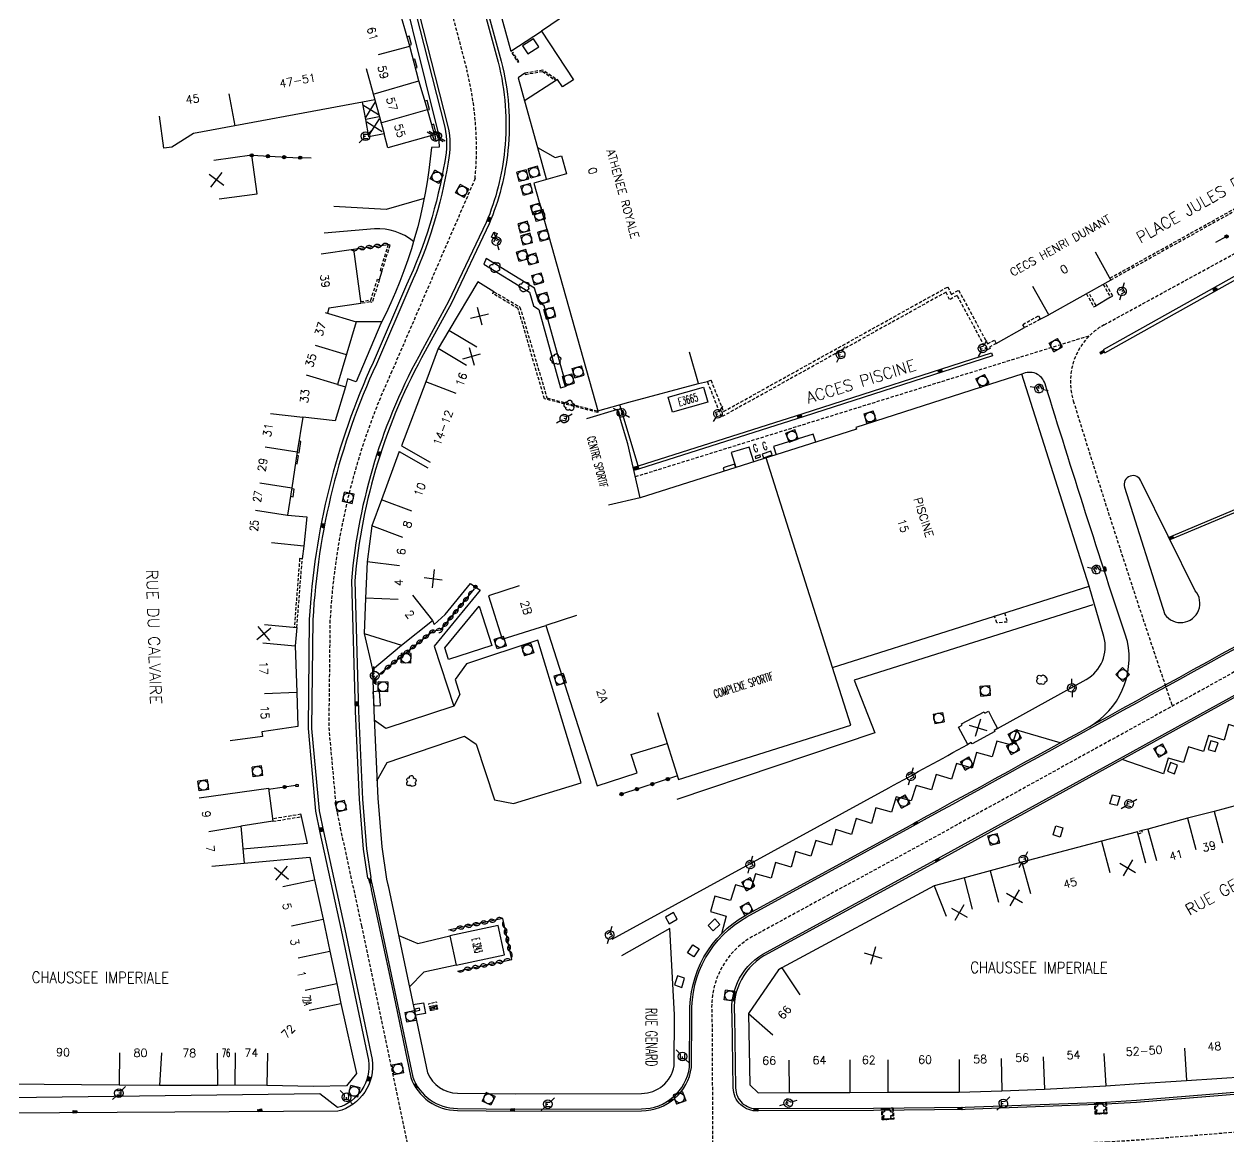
# Model space of a CAD drawing. Header units: millimetres. Extents: x 156998 to 158000, y 123000 to 124000.
# Drawn here: x 157526.2 to 157711.9, y 123499.2 to 123670.8 of the extents above; entities that cross this region are included whole.
import ezdxf
from ezdxf.enums import TextEntityAlignment as Align

# ---------------------------------------------------------------- set-up
doc = ezdxf.new("R2010")
doc.units = ezdxf.units.MM
doc.linetypes.add('DASHED', pattern=[0.75, 0.5, -0.25])
doc.layers.get('0').update_dxf_attribs({"linetype": 'CONTINUOUS'})
for name, color, linetype in [('W0001', 6, 'DASHED'), ('W0008', 7, 'CONTINUOUS'), ('W0100', 7, 'CONTINUOUS'), ('W0112', 1, 'DASHED'), ('W0300', 7, 'CONTINUOUS'), ('W0302', 3, 'CONTINUOUS'), ('W0310', 3, 'CONTINUOUS'), ('W0322', 7, 'CONTINUOUS'), ('W0330', 7, 'CONTINUOUS'), ('W0334', 7, 'CONTINUOUS'), ('W0400', 7, 'CONTINUOUS'), ('W0420', 7, 'CONTINUOUS'), ('W0471', 7, 'CONTINUOUS'), ('W0984', 7, 'CONTINUOUS'), ('W0989', 7, 'CONTINUOUS'), ('W0991', 7, 'CONTINUOUS'), ('W1102', 7, 'CONTINUOUS')]:
    doc.layers.add(name, color=color, linetype=linetype)
doc.styles.get("Standard").update_dxf_attribs({"font": 'romans.shx', "width": 0.85})

# ---------------------------------------------------------------- blocks, each defined once
blk = doc.blocks.new('t991o')
at = {"color": 0, "linetype": 'Continuous'}
for p, q in [((-1, 1), (1, -1)), ((-1, -1), (1, 1))]:
    blk.add_line(p, q, dxfattribs=at)
blk = doc.blocks.new('T300')
for p, q in [((-0.8, 0.51), (-0.86, 0.34)), ((-0.86, 0.34), (-0.86, 0.17)), ((-0.86, 0.17), (-0.74, 0.06)), ((-0.69, 0.63), (-0.8, 0.51)), ((-0.8, -0.06), (-0.74, 0.06)), ((-0.74, 0.06), (-0.69, 0.11)), ((-0.57, 0.69), (-0.69, 0.63)), ((-0.46, 0.69), (-0.57, 0.69)), ((-0.29, 0.63), (-0.46, 0.69)), ((-0.29, 0.63), (-0.17, 0.74)), ((-0.23, 0.57), (-0.29, 0.63)), ((-0.17, 0.74), (-0.06, 0.8)), ((-0.06, 0.8), (0.06, 0.8)), ((0.06, 0.8), (0.23, 0.74)), ((0.23, 0.74), (0.34, 0.63)), ((0.34, 0.63), (0.4, 0.51)), ((0.46, 0.46), (0.34, 0.46)), ((0.4, 0.51), (0.4, 0.46)), ((0.57, 0.4), (0.46, 0.46)), ((0.57, 0.4), (0.69, 0.29)), ((0.69, 0.29), (0.74, 0.17)), ((0.74, 0.06), (0.69, -0.17)), ((0.74, 0.17), (0.74, 0.06)), ((-0.8, -0.17), (-0.8, -0.06)), ((-0.8, -0.23), (-0.8, -0.17)), ((-0.74, -0.34), (-0.8, -0.23)), ((-0.69, -0.4), (-0.74, -0.34)), ((-0.51, -0.46), (-0.69, -0.4)), ((-0.4, -0.46), (-0.51, -0.46)), ((-0.4, -0.46), (-0.34, -0.46)), ((-0.34, -0.46), (-0.34, -0.4)), ((-0.34, -0.51), (-0.34, -0.46)), ((-0.29, -0.63), (-0.34, -0.51)), ((-0.17, -0.74), (-0.29, -0.63)), ((-0.06, -0.8), (-0.17, -0.74)), ((0.06, -0.8), (-0.06, -0.8)), ((0.17, -0.74), (0.06, -0.8)), ((0.23, -0.69), (0.17, -0.74)), ((0.29, -0.46), (0.23, -0.46)), ((0.29, -0.63), (0.23, -0.69)), ((0.46, -0.4), (0.29, -0.46)), ((0.34, -0.51), (0.29, -0.63)), ((0.34, -0.51), (0.34, -0.46)), ((0.57, -0.34), (0.46, -0.4)), ((0.63, -0.29), (0.57, -0.34)), ((0.69, -0.17), (0.63, -0.29))]:
    blk.add_line(p, q)
blk = doc.blocks.new('t310o')
at = {"color": 0, "linetype": 'Continuous'}
for centre, start, end in [((-0.5, 0.38), 216.8699, 323.1304), ((0.5, -0.37), 36.8699, 143.1303)]:
    blk.add_arc(centre, 0.625, start, end, dxfattribs=at)
blk = doc.blocks.new('t322o')
at = {"color": 0, "linetype": 'Continuous'}
for radius in [0.25, 0.15]:
    blk.add_circle((0, 0), radius, dxfattribs=at)
blk = doc.blocks.new('T400')
for p, q in [((-0.15, 0.3), (0.15, 0.3)), ((-0.15, -0.25), (-0.15, 0.3)), ((-0.15, 0.15), (0.15, 0.15)), ((-0.15, 0), (0.15, 0)), ((0.15, 0.3), (0.15, -0.25)), ((-0.15, -0.15), (0.15, -0.15)), ((-0.15, -0.25), (-0.15, -0.3)), ((-0.15, -0.3), (0.15, -0.3)), ((0.15, -0.3), (0.15, -0.25))]:
    blk.add_line(p, q)
blk = doc.blocks.new('T471')
for p, q in [((-0.333334, 0.333334), (-0.333334, -0.333334)), ((-0.333334, 0.333334), (0.333334, 0.333334)), ((-0.333334, 0), (0, 0)), ((0.500001, 0.500001), (1.000002, 1.000002)), ((-0.500001, -0.500001), (-1.000002, -1.000002)), ((-0.333334, -0.333334), (0.333334, -0.333334))]:
    blk.add_line(p, q)
blk.add_ellipse((0, 0), major_axis=(0.471405, 0.471405), ratio=1, start_param=5.4977871438, end_param=11.780972451)
blk = doc.blocks.new('T420')
for p, q in [((0.75, 0.75), (-0.75, 0.75)), ((-0.75, 0.75), (-0.75, -0.75)), ((0.75, 0.75), (0.75, -0.75)), ((0.75, -0.75), (-0.75, -0.75))]:
    blk.add_line(p, q)
blk.add_ellipse((0, 0), major_axis=(-0.53, 0.53), ratio=1, start_param=3.926991, end_param=10.210176)

msp = doc.modelspace()

# ---------------------------------------------------------------- linework, layer by layer
at = {"layer": 'W0001'}
for points in [[(157577.26, 123729.02), (157594.43, 123663.71, -0.08552), (157595.7, 123646.96), (157582.89, 123617.29, 0.094618), (157573.33, 123578.85), (157573.14, 123562.29), (157574.28, 123549.88), (157574.91, 123546.81), (157578.19, 123531.76), (157585.39, 123497.49, -0.393064)], [(157703.22, 123565.62, -0.007656), (157687.95, 123612.69, -0.357426), (157692.71, 123624.44), (157719.97, 123639.3), (157735.86, 123648.58, -0.31354), (157763.15, 123647.4, 0.20691), (157769.91, 123646.91, 0.007294), (157810.67, 123668.89, 0.537329)]]:
    msp.add_lwpolyline(points, format="xyb", dxfattribs=at)
for points in [[(157620.42, 123601.01), (157690.47, 123622.77)], [(157856.74, 123526.07), (157842.84, 123522.11), (157832.67, 123519.6), (157824.77, 123517.72), (157803.93, 123513.32), (157788.99, 123510.41), (157771.61, 123507.33), (157761.98, 123505.83), (157738.53, 123502.7), (157714.62, 123500.05), (157698.13, 123498.7), (157693.24, 123498.4), (157671.43, 123497.59), (157657.19, 123497.45), (157639.48, 123497.37), (157621.38, 123497.35), (157601.82, 123497.28), (157592.92, 123497.41), (157575.15, 123497.6), (157549.46, 123497.44), (157531.64, 123497.35), (157514.7, 123497.32), (157508.83, 123497.28), (157506.03, 123497.23)]]:
    msp.add_lwpolyline(points, dxfattribs=at)
at = {"layer": 'W0001', "flags": 128}
msp.add_lwpolyline([(157840.62, 123619.85, 0.001234), (157789.01, 123589.4), (157770.94, 123578.82, -0.224783), (157762.57, 123578.09), (157748.59, 123583.79, 0.217615), (157734.12, 123582.68), (157693.71, 123560.36), (157665, 123544.55), (157639.25, 123530.51, 0.312777), (157632.23, 123518.13), (157632.34, 123497.36)], format="xyb", dxfattribs=at)
at = {"layer": 'W0008'}
for points in [[(157582.48, 123690.51), (157591.52, 123655, -0.100514), (157591.56, 123649.51, -0.066719), (157585.66, 123630.34), (157580.49, 123618.36, 0.094676), (157570.69, 123578.94), (157570.5, 123562.18), (157571.67, 123549.49), (157572.33, 123546.27), (157575.61, 123531.21), (157579.84, 123511.12, -0.379767), (157574.52, 123503.14), (157549.43, 123502.99), (157531.62, 123502.9), (157514.68, 123502.88), (157509.09, 123502.84), (157506.1, 123503.14), (157504.5, 123503.47), (157503.45, 123503.85), (157497.86, 123506.14), (157492.98, 123507.9), (157481.57, 123512.67), (157460.34, 123522.05)], [(157591.86, 123692.11), (157599.25, 123664.94, -0.088679), (157600.26, 123651.36, -0.076093), (157597.42, 123640.21), (157591.61, 123628), (157587.58, 123620.59, 0.10633), (157576.64, 123584.96), (157577.21, 123564.81), (157577.83, 123551.26), (157578.45, 123543.58), (157579.14, 123539.07), (157579.28, 123539.1), (157579.66, 123537.48), (157579.7, 123537.3), (157582.85, 123522.47), (157585.8, 123508.35, 0.317805), (157592.97, 123503.29), (157601.85, 123503.15), (157621.36, 123503.22, 0.372279), (157629.08, 123509.92), (157629.13, 123518.08, -0.281184), (157637.6, 123533.13), (157662.81, 123546.92, 0.000457), (157732.83, 123585.48, -0.218901)], [(157586.23, 123637.27, 0.186424), (157580.21, 123639.2), (157572.41, 123638.56)], [(157690.43, 123562.45, 0.324524), (157696.29, 123575.61, -0.004729), (157683.6, 123615.33, 0.467352), (157680.03, 123616.8, 0.467352)], [(157714.06, 123505.86), (157697.71, 123504.52), (157692.95, 123504.22), (157671.3, 123503.43), (157657.15, 123503.28), (157639.33, 123503.21, -0.429677), (157635.52, 123506.75), (157635.34, 123517.88, -0.312777), (157640.75, 123527.75), (157666.51, 123541.8), (157695.23, 123557.61), (157735.64, 123579.93, -0.217549)]]:
    msp.add_lwpolyline(points, format="xyb", dxfattribs=at)
for points in [[(157587.86, 123643.9), (157581.99, 123642.18), (157573.91, 123642.68)], [(157580.58, 123554.11), (157582.16, 123556.92), (157594.09, 123560.99), (157595.88, 123559.76), (157598.71, 123551.17), (157601.63, 123550.62), (157612.06, 123553.78), (157605.39, 123575.8), (157594.4, 123572.15), (157592.63, 123569.72), (157593.36, 123567.41), (157592.41, 123565.6), (157581.92, 123562.16), (157580.15, 123563.45)], [(157583.93, 123530.25), (157586.9, 123529.01), (157591.8, 123530.18)], [(157592.78, 123525.67), (157587.81, 123524.58), (157585.61, 123522.32)]]:
    msp.add_lwpolyline(points, dxfattribs=at)
msp.add_lwpolyline([(157698.41, 123600.24, 0.998425), (157695.84, 123599.38), (157702.06, 123579.75, 1.043761), (157706.76, 123583.4)], format="xyb", close=True, dxfattribs=at)
at = {"layer": 'W0100'}
for points in [[(157589.41, 123653.72), (157589.39, 123653.85), (157589.39, 123653.96), (157588.35, 123657.62), (157587.04, 123662.05), (157585.64, 123667.38), (157583.74, 123673.94), (157581.85, 123680.42), (157582.04, 123680.47), (157580.74, 123685.64), (157579.37, 123690.82), (157574.52, 123689.6)], [(157602.63, 123678.76), (157598.73, 123675.62), (157601.22, 123666.64), (157605.97, 123669.71), (157610.86, 123662.21), (157609.17, 123661.11), (157608.42, 123662.26), (157608.42, 123662.26), (157603.35, 123658.97), (157605.34, 123651.77), (157608.05, 123650.24), (157609.02, 123650.5), (157609.81, 123647.68), (157604.78, 123646.28), (157614.61, 123611.13), (157619.43, 123612.48), (157630.14, 123615.37), (157628.79, 123620.18)], [(157589.41, 123653.72), (157582.24, 123651.71), (157581.66, 123653.85), (157579.34, 123653.42), (157578.85, 123656.09), (157578.36, 123658.75), (157552.27, 123653.93), (157548.93, 123651.82), (157547.71, 123651.65), (157547.02, 123656.6)], [(157556.24, 123643.84), (157562.1, 123644.64), (157561.26, 123650.56), (157555.41, 123649.76)], [(157571.97, 123635.36), (157576.96, 123636.08), (157578.09, 123627.71), (157573.17, 123627)], [(157691.31, 123635.69), (157693.75, 123631.32), (157684.17, 123625.96), (157681.73, 123630.32)], [(157598.61, 123629.52), (157596.13, 123631.05), (157591.66, 123623.52), (157590.02, 123620.75), (157588.09, 123615.61), (157584.37, 123605.76)], [(157572.6, 123626.33), (157577.39, 123624.89), (157574.5, 123615.22), (157575.7, 123614.85), (157574.13, 123609.59), (157569.13, 123610.18), (157568.29, 123604.84), (157567.44, 123599.3), (157566.8, 123595.09), (157569.74, 123594.83), (157569.3, 123590.3), (157564.32, 123590.78)], [(157602.51, 123584.15), (157597.75, 123582.62), (157599.9, 123575.93), (157606.59, 123578.08), (157614.53, 123553.34), (157620.68, 123555.32), (157619.79, 123558.14), (157625.32, 123559.88), (157627.08, 123554.31), (157653.66, 123562.71), (157650.84, 123571.6), (157690.39, 123584.14), (157680.03, 123616.8), (157675.18, 123615.25), (157654.44, 123608.61), (157654.52, 123608.34), (157649.55, 123606.75), (157621.17, 123597.74), (157619.26, 123606.07), (157617.66, 123611.37), (157612.88, 123609.92)], [(157584.37, 123605.76), (157588.76, 123603.24)], [(157584.02, 123604.9), (157581.27, 123597.42), (157579.76, 123593.43), (157579.08, 123587.87), (157578.83, 123582.29), (157578.6, 123576.83), (157584.38, 123575.03), (157589.15, 123578.81), (157589.38, 123578.2), (157591.09, 123579.74), (157595.01, 123584.55)], [(157584.02, 123604.9), (157588.41, 123602.37)], [(157563.25, 123578.22), (157568.23, 123577.77), (157567.97, 123574.94), (157568.21, 123567.76), (157568.39, 123562.46), (157562.81, 123561.65), (157562.9, 123560.96), (157557.95, 123560.28)], [(157724.06, 123548.15), (157722.66, 123552.95), (157722.44, 123552.88), (157722.4, 123553), (157717.35, 123551.5), (157713.49, 123550.39), (157709.69, 123549.35), (157705.57, 123548.32), (157699.45, 123546.66), (157700.76, 123541.83)], [(157553.17, 123551.48), (157563.84, 123552.98), (157564.52, 123547.86), (157559.58, 123547.09), (157560.1, 123541.41), (157570.2, 123542.34), (157570.94, 123538.85), (157572.26, 123532.78), (157573.32, 123527.85), (157574.38, 123522.83), (157575, 123519.76), (157577.4, 123508.99), (157575.86, 123507.06), (157570.79, 123506.98), (157563.59, 123507.14), (157558.68, 123507.16), (157556, 123507.11), (157547.05, 123507.14), (157540.84, 123507.18), (157523.43, 123507.32)], [(157699.11, 123541.4), (157697.86, 123546.24), (157692.31, 123544.81), (157680.03, 123541.56), (157675.13, 123540.23), (157676.44, 123535.4)], [(157672.43, 123534.32), (157671.15, 123539.15), (157666.5, 123537.92), (157666.48, 123537.92), (157643.03, 123525.29), (157642.5, 123524.95), (157637.86, 123518.24), (157638.07, 123507.21), (157639.38, 123505.99), (157644.14, 123506.02), (157653.51, 123506.06), (157659.35, 123506.07), (157665.12, 123506.11), (157670.37, 123506.12), (157676.93, 123506.28), (157683.52, 123506.56), (157692.94, 123507.09), (157697.34, 123507.38), (157705.41, 123507.88), (157714.75, 123508.49), (157724.91, 123509.42), (157730.95, 123510.04), (157730.44, 123515.01)]]:
    msp.add_lwpolyline(points, dxfattribs=at)
for points in [[(157603.03, 123667.42), (157603.83, 123666.18), (157605.51, 123667.3), (157604.71, 123668.54)], [(157631.6, 123612.49), (157626.13, 123610.95), (157625.49, 123613.28), (157630.95, 123614.82)], [(157639.73, 123604.05), (157639.65, 123604.36), (157638.87, 123604.13), (157638.95, 123603.82)], [(157641.49, 123604.36), (157641.31, 123604.92), (157639.99, 123604.49), (157640.17, 123603.93)], [(157580.43, 123569.16), (157580.45, 123569.72), (157580.15, 123569.73), (157580.13, 123569.17)], [(157579.95, 123567.85), (157580.09, 123565.67), (157581.11, 123565.74), (157580.98, 123567.91)], [(157670.24, 123562.39), (157670.79, 123562.68), (157670.69, 123562.87), (157674.21, 123564.73), (157674.3, 123564.56), (157674.85, 123564.85), (157675.55, 123563.5), (157676.28, 123562.17), (157675.73, 123561.88), (157675.83, 123561.7), (157672.33, 123559.81), (157672.22, 123560), (157671.67, 123559.71)], [(157599.27, 123531.78), (157591.8, 123530.18), (157592.78, 123525.67), (157600.25, 123527.27)], [(157586.41, 123518.87), (157586.48, 123518.58), (157587.19, 123518.74), (157587.12, 123519.03)]]:
    msp.add_lwpolyline(points, close=True, dxfattribs=at)
at = {"layer": 'W0112'}
for points in [[(157602.46, 123665.01), (157601.56, 123666.4), (157601.39, 123666.3), (157602.29, 123664.9)], [(157608.11, 123662.36), (157606.13, 123663.69), (157603.39, 123663.21), (157603.43, 123663.02), (157606.08, 123663.48), (157608, 123662.2)], [(157581.34, 123632.68), (157582.6, 123636.7), (157582.31, 123636.79), (157581.05, 123632.77)], [(157598.61, 123629.52), (157602.63, 123627.16), (157606.79, 123613.14), (157614.61, 123611.13), (157614.61, 123610.9), (157606.4, 123613.01), (157602.34, 123626.94), (157598.44, 123629.23)], [(157632.05, 123615.91), (157634.01, 123611.05), (157668.58, 123630.26), (157669.13, 123629.11), (157670.26, 123629.75), (157674.74, 123621.48), (157675.78, 123622.06), (157676.06, 123621.56), (157675.05, 123620.99), (157675.13, 123620.77), (157674.61, 123620.5), (157670.03, 123628.96), (157668.88, 123628.3), (157668.32, 123629.45), (157633.72, 123610.22), (157631.52, 123615.69)], [(157680.15, 123624.49), (157682.58, 123625.79), (157682.86, 123625.28), (157680.42, 123623.98)], [(157568.41, 123553.56), (157568.41, 123553.23), (157568.09, 123553.23), (157568.1, 123553.57)], [(157660.16, 123503.68), (157660.27, 123501.92), (157658.48, 123501.81), (157658.38, 123503.57)], [(157660.07, 123503.57), (157660.16, 123502.01), (157658.58, 123501.92), (157658.48, 123503.48)], [(157693.02, 123504.54), (157693.11, 123502.78), (157691.33, 123502.68), (157691.23, 123504.44)], [(157692.92, 123504.43), (157693.01, 123502.87), (157691.42, 123502.79), (157691.34, 123504.35)]]:
    msp.add_lwpolyline(points, close=True, dxfattribs=at)
for points in [[(157693.59, 123631.61), (157714.26, 123643.13), (157714.43, 123642.84), (157693.75, 123631.32)], [(157578.05, 123628.01), (157579.53, 123628.24), (157579.62, 123628.22), (157580.65, 123631.46), (157580.94, 123631.37), (157579.81, 123627.84), (157579.51, 123627.94), (157578.09, 123627.71)], [(157689.97, 123629.21), (157691.11, 123627.18), (157691.46, 123627.37), (157690.32, 123629.4)], [(157692.56, 123630.66), (157693.67, 123628.68), (157694.02, 123628.87), (157692.91, 123630.85)], [(157568.65, 123588.36), (157567.83, 123577.8)], [(157568.23, 123577.77), (157569.05, 123588.33), (157568.65, 123588.36)], [(157677.32, 123580), (157677.77, 123578.59), (157676.14, 123578.46), (157675.81, 123579.52)], [(157564.52, 123547.86), (157568.92, 123548.58), (157568.86, 123548.95), (157564.47, 123548.23)], [(157697.94, 123545.94), (157698.61, 123546.12), (157698.52, 123546.42), (157697.86, 123546.24)]]:
    msp.add_lwpolyline(points, dxfattribs=at)
at = {"layer": 'W0302'}
msp.add_lwpolyline([(157690.97, 123581.23), (157654.16, 123569.64), (157657.36, 123561.51), (157626.82, 123551.23)], dxfattribs=at)
at = {"layer": 'W0310'}
for points in [[(157576.96, 123636.08), (157582.31, 123636.79)], [(157580.8, 123570.46), (157589.23, 123577.21), (157590.43, 123577.37), (157595.62, 123583.73)], [(157592.98, 123524.77), (157601.35, 123526.56), (157599.97, 123532.88), (157591.62, 123531.09)]]:
    msp.add_lwpolyline(points, dxfattribs=at)
at = {"layer": 'W0322'}
for points in [[(157561.26, 123650.56), (157567.59, 123650.2), (157570.43, 123650.19)], [(157711.59, 123638.04), (157709.87, 123637.11)], [(157630.14, 123615.37), (157631.52, 123615.69)], [(157595.01, 123584.55), (157596.51, 123583.52)], [(157563.86, 123552.8), (157568.09, 123553.41)], [(157626.91, 123554.85), (157618.11, 123552)]]:
    msp.add_lwpolyline(points, dxfattribs=at)
at = {"layer": 'W0330', "flags": 128}
msp.add_lwpolyline([(157573.17, 123627), (157572.94, 123626.23)], dxfattribs=at)
at = {"layer": 'W0334'}
for p, q in [((157682.86, 123625.28), (157684.17, 123625.96)), ((157676.06, 123621.56), (157680.42, 123623.98))]:
    msp.add_line(p, q, dxfattribs=at)
for points in [[(157555.56, 123792.75), (157562.79, 123764.59), (157571.33, 123731.7), (157582, 123690.39), (157591.04, 123654.88, -0.100182), (157591.02, 123649.61, -0.066741), (157585.15, 123630.56), (157579.98, 123618.59, 0.094688), (157570.14, 123578.96), (157569.95, 123562.16), (157571.12, 123549.41), (157571.79, 123546.15), (157575.07, 123531.09), (157579.29, 123511.02, -0.373216), (157574.51, 123503.71)], [(157592.44, 123691.88), (157599.74, 123665.07, -0.088702), (157600.76, 123651.31, -0.076162), (157597.87, 123640), (157592.06, 123627.77), (157588.02, 123620.35, 0.106257), (157577.14, 123584.95), (157577.71, 123564.83), (157578.33, 123551.29), (157578.95, 123543.64), (157579.63, 123539.18), (157579.57, 123539.17), (157579.95, 123537.55), (157579.99, 123537.37), (157583.14, 123522.53), (157586.09, 123508.43, 0.317138), (157592.97, 123503.59), (157601.85, 123503.45), (157621.36, 123503.52, 0.371505), (157628.78, 123509.94), (157628.83, 123518.07, -0.281225), (157637.46, 123533.38), (157662.67, 123547.18, 0.000457), (157732.69, 123585.74, -0.218901)], [(157580.65, 123685.97), (157581.97, 123686.32), (157590.08, 123653.75), (157590.17, 123651.79), (157588.98, 123651.78, -0.095915), (157581.19, 123624.61), (157577.35, 123615.64), (157576.04, 123616.11), (157575.7, 123614.85)], [(157676.28, 123562.17), (157689.92, 123569.74, 0.350175), (157692.65, 123576.37), (157690.39, 123584.14)], [(157735.79, 123579.66), (157695.38, 123557.33), (157666.66, 123541.52), (157640.9, 123527.48, 0.312777), (157635.69, 123517.87), (157635.69, 123517.87), (157635.87, 123506.75, 0.430682), (157639.32, 123503.56), (157657.15, 123503.63), (157671.29, 123503.78), (157692.93, 123504.57), (157697.69, 123504.87), (157714.02, 123506.21)], [(157579.9, 123571.25), (157580.08, 123564.92), (157580.7, 123551.44), (157581.31, 123543.91), (157582.07, 123538.94), (157582.26, 123538.09), (157582.31, 123537.89), (157585.46, 123523.02), (157588.38, 123509.09, 0.309872), (157592.99, 123505.96), (157601.87, 123505.83), (157621.36, 123505.9, 0.36324), (157626.4, 123510.14), (157626.45, 123518.03), (157625.71, 123531.31), (157618.28, 123527.12)], [(157616.84, 123529.68), (157634.22, 123539.19), (157659.48, 123553, 0.000077), (157671.67, 123559.71, -0.218914)]]:
    msp.add_lwpolyline(points, format="xyb", dxfattribs=at)
for points in [[(157585.59, 123667.56), (157585.9, 123667.65), (157585.52, 123668.94), (157585.21, 123668.85)], [(157586.51, 123664.05), (157586.75, 123664.11), (157586.42, 123665.39), (157586.18, 123665.33)], [(157603.39, 123663.21), (157602.34, 123662.5), (157603.35, 123658.97)], [(157588.37, 123657.56), (157588.66, 123657.64), (157588.33, 123659.02), (157587.97, 123658.91)], [(157589.33, 123654.18), (157589.62, 123654.26), (157589.35, 123655.38), (157589.01, 123655.28)], [(157605.34, 123651.77), (157606.67, 123646.91)], [(157581.34, 123632.68), (157580.94, 123631.37)], [(157756.64, 123630.54), (157747.83, 123617.2), (157741.95, 123608.42), (157741.38, 123607.71), (157740.79, 123607.37), (157739.64, 123606.7), (157702.85, 123591.24)], [(157693.67, 123628.68), (157691.46, 123627.37)], [(157581.34, 123624.9), (157577.39, 123624.89)], [(157620.09, 123602.45), (157620.92, 123602.7), (157646.31, 123610.76), (157675.33, 123620.12), (157675.48, 123619.65), (157646.46, 123610.29), (157621.06, 123602.22), (157620.2, 123601.97)], [(157620.84, 123602.68), (157618, 123612.08)], [(157648.24, 123606.34), (157647.85, 123607.57), (157641.72, 123605.65), (157642.12, 123604.39)], [(157739.45, 123607.09), (157702.68, 123591.63)], [(157568.27, 123604.71), (157568.58, 123604.66), (157568.86, 123606.45), (157568.55, 123606.5)], [(157638.68, 123603.3), (157637.95, 123605.57), (157635.2, 123604.72), (157635.93, 123602.43)], [(157568.01, 123603.01), (157568.28, 123602.97), (157568.48, 123604.23), (157568.2, 123604.28)], [(157635.9, 123602.42), (157635.73, 123602.93), (157633.96, 123602.37), (157634.13, 123601.85)], [(157567.24, 123597.98), (157567.65, 123597.92), (157567.79, 123599.06), (157567.41, 123599.11)], [(157569.3, 123590.3), (157569.05, 123588.33)], [(157596.51, 123583.52), (157589.39, 123574.85), (157592.41, 123565.6)], [(157732.13, 123577.64), (157733.58, 123574.76), (157732.9, 123572.32), (157730.5, 123573.04), (157729.72, 123570.67), (157727.4, 123571.34), (157726.69, 123568.91), (157724.31, 123569.65), (157723.54, 123567.17), (157721.18, 123567.91), (157720.46, 123565.46), (157718.08, 123566.21), (157717.35, 123563.8), (157714.97, 123564.47), (157714.25, 123562.09), (157711.86, 123562.77), (157711.19, 123560.35), (157708.8, 123561.09), (157708.03, 123558.64), (157705.7, 123559.33), (157704.93, 123556.91), (157702.58, 123557.61), (157701.88, 123555.2), (157695.46, 123557.38)], [(157578.6, 123576.83), (157579.9, 123571.25), (157584.38, 123575.03)], [(157685.94, 123559.97), (157679.24, 123561.92), (157678.48, 123559.61), (157676.16, 123560.21), (157675.45, 123557.79), (157673.03, 123558.49), (157672.33, 123556.06), (157669.94, 123556.75), (157669.17, 123554.38), (157666.81, 123555.06), (157666.09, 123552.74), (157663.71, 123553.37), (157662.96, 123551), (157660.64, 123551.66), (157659.9, 123549.26), (157657.48, 123549.95), (157656.84, 123547.54), (157654.45, 123548.28), (157653.77, 123545.85), (157651.34, 123546.58), (157650.64, 123544.16), (157648.27, 123544.9), (157647.5, 123542.49), (157645.12, 123543.21), (157644.42, 123540.78), (157642.04, 123541.52), (157641.37, 123539.09), (157638.96, 123539.78), (157638.25, 123537.38), (157635.84, 123538.05), (157635.07, 123535.66), (157632.66, 123536.33), (157631.99, 123533.95), (157634.43, 123533.25), (157633.69, 123530.52)], [(157568.91, 123548.58), (157569.82, 123544.46), (157559.9, 123543.55)], [(157699.45, 123546.66), (157698.52, 123546.42)], [(157675.13, 123540.23), (157671.15, 123539.15)], [(157586.18, 123519.6), (157587.77, 123519.89), (157588.07, 123518.25), (157586.52, 123517.97)], [(157574.51, 123503.71), (157571.77, 123505.86), (157512.15, 123505.09), (157509.37, 123503.37), (157509.12, 123503.37), (157506.18, 123503.67), (157504.64, 123503.99), (157503.64, 123504.35), (157498.05, 123506.64), (157493.17, 123508.4), (157481.78, 123513.16), (157481.57, 123512.67)]]:
    msp.add_lwpolyline(points, dxfattribs=at)
for points in [[(157692.81, 123620.11), (157709.6, 123629.52), (157727.5, 123639.51), (157744.9, 123649.19), (157762.15, 123658.81), (157761.9, 123659.26), (157744.65, 123649.65), (157727.25, 123639.97), (157709.35, 123629.97), (157692.56, 123620.57)], [(157598.76, 123637.67), (157598.23, 123637.91), (157598.59, 123638.73), (157599.12, 123638.49)], [(157609.8, 123614.95), (157606.35, 123627.37), (157605.53, 123627.92), (157604.87, 123630.06), (157597.43, 123634.64), (157597.06, 123633.76), (157604.08, 123629.44), (157604.73, 123627.33), (157605.54, 123626.79), (157608.9, 123614.7)], [(157591.02, 123574.59), (157596.34, 123581.01), (157598.29, 123574.98), (157591.61, 123572.79)], [(157709.17, 123560.29), (157708.73, 123558.93), (157709.85, 123558.6), (157710.29, 123559.96)], [(157702.93, 123556.92), (157702.45, 123555.57), (157703.56, 123555.17), (157704.04, 123556.52)], [(157694.73, 123550.3), (157693.6, 123550.57), (157693.97, 123551.95), (157695.11, 123551.68)], [(157684.83, 123545.76), (157685.23, 123547.17), (157686.34, 123546.85), (157685.94, 123545.44)], [(157626.88, 123532.78), (157626.3, 123533.78), (157625.06, 123533.07), (157625.63, 123532.07)], [(157633.45, 123531.96), (157632.41, 123530.97), (157631.63, 123531.81), (157632.67, 123532.8)], [(157630.25, 123528.18), (157629.44, 123526.94), (157628.46, 123527.57), (157629.27, 123528.81)], [(157626.9, 123524.03), (157626.47, 123522.64), (157627.58, 123522.26), (157628.01, 123523.66)]]:
    msp.add_lwpolyline(points, close=True, dxfattribs=at)
at = {"layer": 'W1102'}
for p, q in [((157610.1, 123672.52), (157605.97, 123669.71)), ((157580.8, 123666.11), (157585.64, 123667.38)), ((157579.99, 123659.96), (157587.04, 123662.05)), ((157557.74, 123660.02), (157558.65, 123655.11)), ((157580.23, 123659.09), (157578.36, 123658.75)), ((157581.19, 123655.59), (157588.35, 123657.62)), ((157580.94, 123656.48), (157578.85, 123656.09)), ((157595.96, 123620.97), (157591.66, 123623.52)), ((157575.87, 123619.8), (157571.08, 123621.23)), ((157594.38, 123618.16), (157590.02, 123620.75)), ((157574.5, 123615.22), (157569.71, 123616.65)), ((157592.77, 123613.85), (157588.09, 123615.61)), ((157564.16, 123610.76), (157569.13, 123610.18)), ((157563.35, 123605.62), (157568.29, 123604.84)), ((157650.84, 123571.6), (157640.58, 123603.9)), ((157562.5, 123600.05), (157567.44, 123599.3)), ((157621.17, 123597.74), (157616.3, 123596.62)), ((157561.86, 123595.84), (157566.8, 123595.09)), ((157585.96, 123595.69), (157581.27, 123597.42)), ((157584.57, 123591.61), (157579.76, 123593.43)), ((157584.06, 123587.26), (157579.08, 123587.87)), ((157586.04, 123582.73), (157589.15, 123578.81)), ((157583.82, 123582.06), (157578.83, 123582.29)), ((157611.36, 123579.61), (157606.59, 123578.08)), ((157562.99, 123575.4), (157567.97, 123574.94)), ((157563.22, 123567.59), (157568.21, 123567.76)), ((157623.81, 123564.65), (157625.32, 123559.88)), ((157709.69, 123549.35), (157710.96, 123544.52)), ((157705.57, 123548.32), (157706.83, 123543.49)), ((157554.64, 123546.31), (157559.58, 123547.09)), ((157692.31, 123544.81), (157693.58, 123539.97)), ((157555.12, 123540.95), (157560.1, 123541.41)), ((157680.03, 123541.56), (157681.33, 123536.73)), ((157566.05, 123537.8), (157570.94, 123538.85)), ((157666.48, 123537.92), (157668.34, 123533.24)), ((157567.38, 123531.72), (157572.26, 123532.78)), ((157568.43, 123526.8), (157573.32, 123527.85)), ((157643.03, 123525.29), (157645.77, 123521.09)), ((157569.48, 123521.8), (157574.38, 123522.83)), ((157570.1, 123518.76), (157575, 123519.76)), ((157637.86, 123518.24), (157641.63, 123514.95)), ((157540.87, 123512.18), (157540.84, 123507.18)), ((157547.36, 123512.14), (157547.05, 123507.14)), ((157558.71, 123512.16), (157558.68, 123507.16)), ((157563.69, 123512.13), (157563.59, 123507.14)), ((157705.08, 123512.87), (157705.41, 123507.88)), ((157555.91, 123512.11), (157556, 123507.11)), ((157644.11, 123511.02), (157644.14, 123506.02)), ((157653.49, 123511.06), (157653.51, 123506.06)), ((157659.33, 123511.07), (157659.35, 123506.07)), ((157670.35, 123511.12), (157670.37, 123506.12)), ((157676.81, 123511.28), (157676.93, 123506.28)), ((157683.3, 123511.56), (157683.52, 123506.56)), ((157692.66, 123512.08), (157692.94, 123507.09))]:
    msp.add_line(p, q, dxfattribs=at)
msp.add_lwpolyline([(157578.91, 123663.92), (157580.23, 123659.09), (157581.66, 123653.85)], dxfattribs=at)

# ---------------------------------------------------------------- block references
at = {"layer": 'W0300'}
for p, rotation in [((157598.73, 123633.23), 247.415155489518), ((157603.21, 123630.24), 247.415155489518), ((157608.09, 123619.16), 165.594965950484), ((157610.17, 123612.03), 165.594965950484), ((157682.99, 123569.69), 217.484529035582), ((157585.88, 123553.93), 302.945188592813), ((157659.32, 123502.74), 93.45901788259947), ((157692.17, 123503.61), 93.15765293209515)]:
    msp.add_blockref('T300', p, dxfattribs=dict(at, rotation=rotation))
at = {"layer": 'W0310'}
for p, rotation in [((157578.84, 123636.33), 7.630290246559023), ((157580.08, 123636.5), 7.630290246559023), ((157581.32, 123636.66), 7.630290246559023), ((157577.6, 123636.16), 7.630290246559023), ((157594.69, 123582.59), 50.7967243745989), ((157593.11, 123580.65), 50.7967243745989), ((157593.9, 123581.62), 50.7967243745989), ((157591.53, 123578.71), 50.7967243745989), ((157592.32, 123579.68), 50.7967243745989), ((157588.6, 123576.71), 38.6604711550735), ((157589.67, 123577.27), 7.555578638609131), ((157590.74, 123577.75), 50.7967243745989), ((157586.65, 123575.15), 38.6604711550735), ((157587.63, 123575.93), 38.6604711550735), ((157583.72, 123572.8), 38.6604711550735), ((157584.7, 123573.58), 38.6604711550735), ((157585.68, 123574.36), 38.6604711550735), ((157581.77, 123571.24), 38.6604711550735), ((157582.75, 123572.02), 38.6604711550735), ((157596.51, 123532.14), 192.0955958715782), ((157597.73, 123532.4), 192.0955958715782), ((157598.95, 123532.66), 192.0955958715782), ((157592.84, 123531.35), 192.0955958715782), ((157594.07, 123531.61), 192.0955958715782), ((157595.29, 123531.87), 192.0955958715782), ((157600.28, 123531.46), 102.256495765849), ((157600.55, 123530.23), 102.256495765849), ((157600.81, 123529.01), 102.256495765849), ((157601.08, 123527.79), 102.256495765849), ((157594.02, 123524.99), 12.09559587115719), ((157595.24, 123525.25), 12.09559587115719), ((157596.47, 123525.51), 12.09559587115719), ((157597.69, 123525.78), 12.09559587115719), ((157598.91, 123526.04), 12.09559587115719), ((157600.13, 123526.3), 12.09559587115719)]:
    msp.add_blockref('t310o', p, dxfattribs=dict(at, rotation=rotation))
at = {"layer": 'W0322'}
for p, rotation in [((157561.26, 123650.56), 356.6861706680819), ((157563.76, 123650.42), 356.6861706680819), ((157566.25, 123650.27), 356.6861706680819), ((157568.75, 123650.19), 359.876939643842), ((157711.59, 123638.04), 208.568299768454), ((157595.76, 123584.03), 325.376461183094), ((157566.34, 123553.15), 8.195783539737546), ((157620.66, 123552.83), 197.894536501784), ((157623.04, 123553.6), 197.894536501784), ((157625.42, 123554.37), 197.894536501784), ((157618.29, 123552.06), 197.894536501784)]:
    msp.add_blockref('t322o', p, dxfattribs=dict(at, rotation=rotation))
at = {"layer": 'W0400'}
for p, rotation in [((157597.87, 123640.69), 339.8665071722), ((157709.8, 123629.86), 299.1783788028221), ((157692.37, 123620.18), 299.1783788028221), ((157667.42, 123617.33), 107.8794761383606), ((157645.74, 123610.33), 107.6152939348134), ((157580.98, 123604.56), 336.8148322420629), ((157620.6, 123602.33), 107.1016175325177), ((157572.3, 123593.46), 347.988222890176), ((157703.07, 123591.58), 112.9039846717265), ((157692.82, 123586.8), 17.58149605639499), ((157577.47, 123566), 1.600002554405018), ((157663.62, 123547.53), 298.82263798126), ((157571.97, 123546.59), 11.61027215441896), ((157666.99, 123541.88), 298.8307337170299), ((157579.54, 123538.64), 13.20623330188895), ((157579.28, 123508.16), 346.451755937567), ((157586.59, 123507.08), 29.29579547069402), ((157625.84, 123504.82), 306.7303150218797), ((157533.97, 123503.05), 270.2937823320321), ((157562.49, 123503.3), 282.536565371465), ((157601.5, 123503.37), 89.15149856898206), ((157639.06, 123503.37), 89.6037200488159), ((157670.49, 123503.59), 90.58676666859658)]:
    msp.add_blockref('T400', p, dxfattribs=dict(at, rotation=rotation))
at = {"layer": 'W0420'}
for p, rotation in [((157589.81, 123647.23), 241.475180942835), ((157603.05, 123647.42), 285.266496973474), ((157604.81, 123647.95), 285.266496973474), ((157593.71, 123645.05), 241.475180942835), ((157603.7, 123645.29), 285.266496973474), ((157605.18, 123642.26), 285.266496973474), ((157605.66, 123641.29), 285.266496973474), ((157603.25, 123639.46), 285.266496973474), ((157603.66, 123637.61), 285.266496973474), ((157606.32, 123638.19), 285.266496973474), ((157603.02, 123635.1), 285.266496973474), ((157604.56, 123634.53), 285.266496973474), ((157605.37, 123631.52), 195.650304082058), ((157606.25, 123628.51), 195.650304082058), ((157607.25, 123626.24), 195.650304082058), ((157685.25, 123621.29), 209.236783621062), ((157611.61, 123617.17), 195.650304082058), ((157610.1, 123615.95), 195.650304082058), ((157673.94, 123615.77), 207.635131946573), ((157656.62, 123610.19), 197.419659753058), ((157644.57, 123607.29), 200.827220927069), ((157576.15, 123597.73), 257.988222890176), ((157599.59, 123575.42), 287.856564177843), ((157585.06, 123573.02), 268.177659800902), ((157603.81, 123574.32), 16.850065616423), ((157608.8, 123569.72), 16.850065616423), ((157695.56, 123570.5), 226.081328098992), ((157581.51, 123568.61), 268.177659800902), ((157674.39, 123567.99), 184.705255569936), ((157667.19, 123563.79), 100.331718761572), ((157678.93, 123561), 208.82263798126), ((157678.68, 123559.19), 208.82263798126), ((157701.41, 123558.78), 208.820897005021), ((157671.56, 123556.76), 208.82263798126), ((157562.15, 123555.57), 277.766635866174), ((157553.82, 123553.41), 277.766635866174), ((157661.75, 123550.91), 208.82263798126), ((157575.03, 123550.19), 283.206233301889), ((157675.69, 123545.08), 194.770620296338), ((157637.83, 123538.16), 208.676617480431), ((157637.59, 123534.38), 208.676617480431), ((157634.98, 123520.98), 262.1758389877079), ((157585.74, 123517.8), 101.066536403987), ((157583.83, 123509.67), 281.809306694776), ((157577.08, 123506.21), 256.451755937567), ((157597.78, 123505.07), 334.5568314559059), ((157627.22, 123505.21), 19.9517856428366)]:
    msp.add_blockref('T420', p, dxfattribs=dict(at, rotation=rotation))
at = {"layer": 'W0471'}
for p, rotation in [((157578.82, 123653.49), 359.876939643842), ((157589.56, 123653.4), 285.213409645849), ((157589.86, 123653.51), 285.213409645849), ((157599.01, 123637.33), 239.33796246353), ((157695.45, 123629.58), 209.1249568154539), ((157673.95, 123620.78), 17.61529393481339), ((157652.07, 123619.84), 17.61529393481339), ((157682.67, 123614.59), 303.618873141618), ((157609.46, 123609.97), 165.594965950484), ((157618.27, 123610.86), 106.800896570177), ((157633.16, 123610.7), 13.0742558492746), ((157691.51, 123586.7), 303.618873141618), ((157580.24, 123570.3), 50.7796383282379), ((157687.74, 123568.42), 226.081328098992), ((157662.9, 123554.81), 208.82263798126), ((157696.55, 123550.54), 346.622695433737), ((157638.14, 123541.2), 208.676617480431), ((157680.25, 123541.97), 194.829223843023), ((157616.46, 123530.35), 208.676617480431), ((157627.7, 123511.6), 89.66297821976758), ((157540.79, 123505.95), 179.693573828645), ((157575.87, 123505.31), 86.90776315531141), ((157606.93, 123504.24), 359.151498568982), ((157644, 123504.42), 333.028946914094), ((157677.16, 123504.35), 0.5867666685965589)]:
    msp.add_blockref('T471', p, dxfattribs=dict(at, rotation=rotation))
at = {"layer": 'W0991'}
for p, rotation in [((157579.59, 123657.6), 12.86402188634116), ((157580.2, 123654.96), 12.86402188654931), ((157555.83, 123646.8), 8.062882448945373), ((157596.39, 123625.78), 329.3141031032074), ((157595.17, 123619.56), 330.7328867031687), ((157589.24, 123585.27), 308.4101758283863), ((157563.12, 123576.81), 354.7765118987946), ((157673.24, 123562.27), 298.1372896251178), ((157696.34, 123540.69), 284.4928328714593), ((157565.86, 123539.86), 5.264965803909818), ((157678.88, 123536.07), 285.1986347871396), ((157670.38, 123533.78), 284.7706202963802), ((157657.06, 123527.16), 298.2968082297319)]:
    msp.add_blockref('t991o', p, dxfattribs=dict(at, rotation=rotation))

# ---------------------------------------------------------------- texts
at = {"layer": 'W0984'}
for s, rotation, p in [('ATHENEE ROYALE', 285.6258, (157618.49, 123644.62)), ('CECS HENRI DUNANT', 29.2368, (157685.93, 123636.63)), ('PISCINE', 287.6139, (157664.88, 123594.73))]:
    msp.add_text(s, height=1.25, rotation=rotation, dxfattribs=at).set_placement(p, align=Align.MIDDLE)
for s, rotation, width, p in [('E3665', 15.7237, 0.5, (157628.54, 123612.88)), ('CENTRE SPORTIF', 284.4171, 0.5, (157614.59, 123603.27)), ('G', 16.3074, 0.5, (157638.93, 123605.4)), ('G', 17.7745, 0.5, (157640.37, 123605.73)), ('COMPLEXE SPORTIF', 17.5954, 0.5, (157637.09, 123568.87)), ('E 3243', 282.2565, 0.3, (157596.02, 123528.73)), ('E 060', 282.4931, 0.2, (157589.26, 123519.32))]:
    msp.add_text(s, height=1.25, rotation=rotation, dxfattribs=dict(at, width=width)).set_placement(p, align=Align.MIDDLE)
at = {"layer": 'W0989'}
for s, rotation, p in [('PLACE JULES DESTREE', 29.523, (157709.5, 123644.28)), ('ACCES PISCINE', 17.258, (157655.21, 123615.7)), ('RUE DU CALVAIRE', 271.7867, (157546.2, 123576.3)), ('RUE GENARD', 28.8307, (157711.99, 123537.66))]:
    msp.add_text(s, height=1.75, rotation=rotation, dxfattribs=at).set_placement(p, align=Align.MIDDLE)
at = {"layer": 'W0989', "width": 0.6}
msp.add_text('RUE GENARD', height=1.75, rotation=270.3081, dxfattribs=at).set_placement((157622.9, 123514.58), align=Align.MIDDLE)
at = {"layer": 'W0989', "char_height": 1.75, "attachment_point": 1, "rotation": 359.7392}
for insert in [(157672.07, 123526.22), (157527.34, 123524.69)]:
    msp.add_mtext_dynamic_manual_height_columns('CHAUSSEE IMPERIALE', width=48.9758, gutter_width=12.5, heights=[0], dxfattribs=dict(at, insert=insert))
at = {"layer": 'W0991'}
for s, rotation, p in [('61', 286.1444, (157579.88, 123669.3)), ('47-51', 10.4695, (157568.33, 123662.09)), ('59', 284.7128, (157581.52, 123663.37)), ('45', 7.9291, (157552.14, 123659.24)), ('57', 286.529, (157582.88, 123658.48)), ('55', 286.529, (157584.11, 123654.35)), ('0', 285.6503, (157613.84, 123648.17)), ('0', 29.2368, (157686.52, 123633)), ('39', 278.2084, (157572.57, 123631.18)), ('37', 73.3272, (157571.84, 123623.78)), ('35', 73.3272, (157570.39, 123618.94)), ('16', 69.4275, (157593.58, 123616)), ('33', 84.9082, (157569.42, 123613.41)), ('14-12', 69.2993, (157590.76, 123608.54)), ('31', 81.0312, (157563.75, 123608.19)), ('29', 81.31, (157562.92, 123602.83)), ('10', 69.8428, (157587.19, 123599.03)), ('8', 71.2496, (157585.27, 123593.65)), ('15', 287.6139, (157661.71, 123593.46)), ('6', 83.2365, (157584.32, 123589.44)), ('4', 87.4261, (157583.94, 123584.66)), ('2B', 287.814, (157603.58, 123580.8)), ('2', 308.4102, (157585.64, 123579.77)), ('17', 271.6664, (157563.1, 123571.49)), ('2A', 287.814, (157615.32, 123567.24)), ('15', 271.6664, (157563.3, 123564.66)), ('9', 277.985, (157554.27, 123548.95)), ('7', 275.1594, (157554.88, 123543.63)), ('39', 14.0127, (157708.89, 123544)), ('41', 15.2448, (157703.8, 123542.66)), ('45', 14.8292, (157687.45, 123538.35)), ('5', 282.2767, (157566.71, 123534.76)), ('3', 282.0969, (157567.9, 123529.26)), ('1', 281.8961, (157568.96, 123524.3)), ('66', 48.8709, (157643.42, 123518.4)), ('72', 45.9512, (157566.9, 123515.45)), ('90', 359.5291, (157532.17, 123512.25)), ('80', 359.6982, (157544.11, 123512.16)), ('78', 359.7956, (157551.63, 123512.13)), ('74', 359.7059, (157561.2, 123512.15)), ('54', 3.1905, (157687.98, 123511.82)), ('52-50', 3.6524, (157698.87, 123512.48)), ('48', 3.7526, (157709.69, 123513.17)), ('66', 1.0694, (157641.05, 123510.96)), ('64', 0.2306, (157648.8, 123511.04)), ('62', 0.1731, (157656.41, 123511.06)), ('60', 0.1676, (157665.09, 123511.11)), ('58', 1.3602, (157673.58, 123511.2)), ('56', 2.4742, (157680.06, 123511.42))]:
    msp.add_text(s, height=1.25, rotation=rotation, dxfattribs=at).set_placement(p, align=Align.MIDDLE)
for s, rotation, width, p in [('27', 81.3974, 0.8, (157562.18, 123597.94)), ('25', 84.4112, 0.8, (157561.63, 123593.45)), ('72A', 281.5021, 0.4, (157569.79, 123520.28)), ('76', 0.9575, 0.5, (157557.31, 123512.14))]:
    msp.add_text(s, height=1.25, rotation=rotation, dxfattribs=dict(at, width=width)).set_placement(p, align=Align.MIDDLE)

doc.saveas('drawing.dxf')
